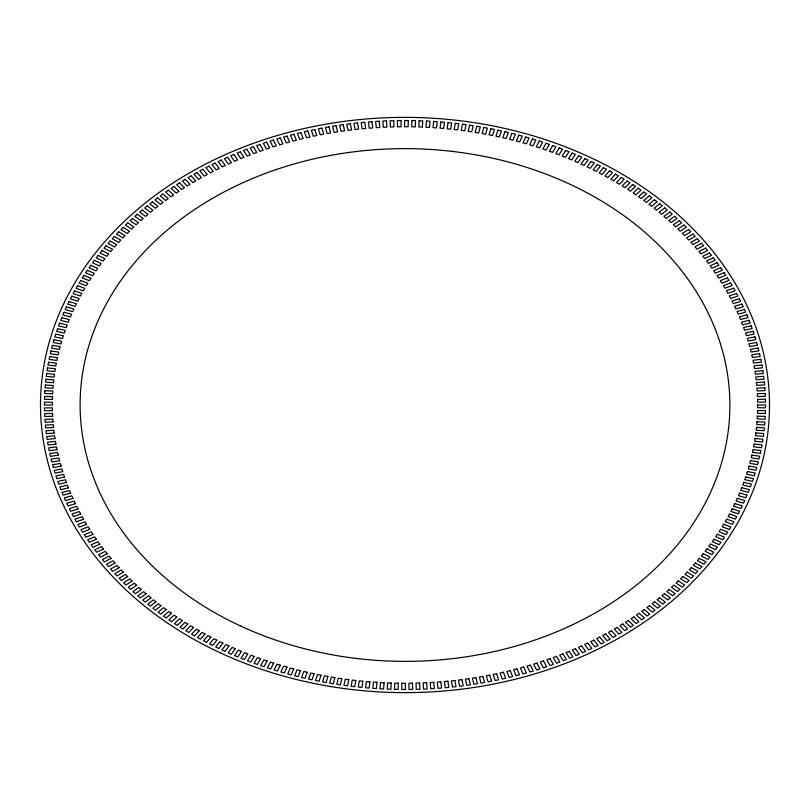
<?xml version="1.0" encoding="UTF-8"?>
<svg xmlns="http://www.w3.org/2000/svg" width="810" height="810" viewBox="0 0 810 810"><rect width="100%" height="100%" fill="white"/><g stroke="black" fill="none" stroke-linecap="round" stroke-linejoin="round"><path stroke-width="1.21" d="M44.479 402.195L44.459 405.061L52.387 405.061L52.397 402.256L44.479 402.195M757.613 404.939L757.603 407.744L765.521 407.805L765.541 404.939L757.613 404.939M401.821 683.225L401.74 689.482L405.375 689.492L405.365 683.245L401.821 683.225M408.26 120.518L408.179 126.775L404.635 126.755L404.625 120.508L408.26 120.518M398.267 683.184L398.115 689.442L394.49 689.371L394.713 683.113L398.267 683.184M411.885 120.558L411.733 126.816L415.287 126.886L415.51 120.629L411.885 120.558M44.611 396.465L44.53 399.33L52.447 399.451L52.539 396.657L44.611 396.465M757.553 410.548L757.461 413.343L765.389 413.535L765.47 410.67L757.553 410.548M391.169 683.022L390.855 689.269L387.231 689.138L387.625 682.891L391.169 683.022M419.145 120.73L418.831 126.978L422.375 127.109L422.769 120.862L419.145 120.73M44.904 390.744L44.742 393.599L52.66 393.852L52.812 391.058L44.904 390.744M757.34 416.148L757.188 418.942L765.096 419.256L765.258 416.401L757.34 416.148M384.072 682.739L383.606 688.976L379.981 688.794L380.528 682.557L384.072 682.739M426.394 121.024L425.928 127.261L429.472 127.443L430.019 121.206L426.394 121.024M45.33 385.023L45.097 387.879L53.004 388.253L53.237 385.459L45.33 385.023M756.996 421.747L756.763 424.541L764.67 424.977L764.903 422.121L756.996 421.747M376.994 682.344L376.367 688.581L372.742 688.338L373.45 682.101L376.994 682.344M433.633 121.419L433.006 127.656L436.55 127.899L437.258 121.662L433.633 121.419M45.907 379.313L45.603 382.168L53.501 382.664L53.804 379.88L45.907 379.313M756.499 427.336L756.196 430.12L764.093 430.687L764.397 427.832L756.499 427.336M369.917 681.838L369.127 688.065L365.523 687.761L366.383 681.544L369.917 681.838M440.873 121.935L440.083 128.162L443.617 128.456L444.477 122.239L440.873 121.935M46.626 373.613L46.251 376.458L54.138 377.085L54.503 374.301L46.626 373.613M755.862 432.915L755.497 435.699L763.374 436.387L763.749 433.542L755.862 432.915M362.86 681.22L361.918 687.427L358.314 687.072L359.336 680.866L362.86 681.22M448.082 122.573L447.14 128.78L450.664 129.134L451.686 122.928L448.082 122.573M47.496 367.922L47.041 370.767L54.908 371.517L55.353 368.742L47.496 367.922M755.092 438.483L754.647 441.258L762.504 442.078L762.959 439.233L755.092 438.483M355.823 680.491L354.719 686.678L351.125 686.262L352.309 680.086L355.823 680.491M455.281 123.322L454.177 129.509L457.69 129.914L458.875 123.738L455.281 123.322M48.509 362.252L47.982 365.087L55.829 365.958L56.346 363.194L48.509 362.252M754.171 444.042L753.654 446.806L761.491 447.748L762.018 444.913L754.171 444.042M348.796 679.651L347.531 685.817L343.956 685.351L345.293 679.185L348.796 679.651M462.469 124.183L461.204 130.349L464.707 130.815L466.044 124.649L462.469 124.183M49.663 356.592L49.066 359.417L56.892 360.42L57.48 357.656L49.663 356.592M753.108 449.58L752.52 452.344L760.337 453.408L760.934 450.583L753.108 449.58M341.8 678.699L340.382 684.845L336.808 684.318L338.307 678.172L341.8 678.699M469.618 125.155L468.2 131.301L471.693 131.827L473.192 125.682L469.618 125.155M50.969 350.963L50.301 353.778L58.097 354.901L58.745 352.147L50.969 350.963M751.903 455.099L751.255 457.852L759.031 459.037L759.699 456.222L751.903 455.099M334.824 677.636L333.254 683.762L329.7 683.174L331.351 677.059L334.824 677.636M476.746 126.239L475.176 132.364L478.649 132.941L480.3 126.826L476.746 126.239M52.417 345.343L51.678 348.148L59.434 349.404L60.163 346.66L52.417 345.343M750.566 460.596L749.837 463.34L757.583 464.656L758.322 461.852L750.566 460.596M327.878 676.451L326.147 682.557L322.613 681.909L324.425 675.823L327.878 676.451M483.853 127.443L482.122 133.549L485.575 134.177L487.387 128.091L483.853 127.443M53.997 339.755L53.187 342.549L60.922 343.926L61.712 341.192L53.997 339.755M749.078 466.074L748.288 468.808L756.003 470.245L756.813 467.451L749.078 466.074M320.973 675.176L319.079 681.24L315.556 680.542L317.53 674.487L320.973 675.176M490.921 128.76L489.027 134.825L492.47 135.513L494.444 129.458L490.921 128.76M55.728 334.196L54.847 336.97L62.542 338.469L63.413 335.755L55.728 334.196M747.458 471.531L746.587 474.245L754.272 475.804L755.153 473.03L747.458 471.531M314.088 673.778L312.052 679.813L308.549 679.063L310.665 673.039L314.088 673.778M497.947 130.187L495.912 136.222L499.335 136.961L501.451 130.936L497.947 130.187M57.601 328.658L56.649 331.422L64.304 333.042L65.235 330.338L57.601 328.658M745.696 476.958L744.765 479.662L752.399 481.342L753.351 478.578L745.696 476.958M307.253 672.27L305.056 678.284L301.573 677.474L303.841 671.48L307.253 672.27M504.944 131.716L502.747 137.73L506.159 138.52L508.427 132.526L504.944 131.716M59.616 323.16L58.593 325.904L66.207 327.645L67.21 324.952L59.616 323.16M743.793 482.355L742.79 485.048L750.384 486.84L751.407 484.096L743.793 482.355M300.449 670.66L298.1 676.633L294.637 675.763L297.057 669.819L300.449 670.66M511.9 133.367L509.551 139.34L512.943 140.181L515.362 134.237L511.9 133.367M61.773 317.682L60.679 320.416L68.243 322.279L69.316 319.606L61.773 317.682M741.757 487.721L740.684 490.394L748.227 492.318L749.321 489.584L741.757 487.721M293.686 668.938L291.185 674.872L287.742 673.95L290.324 668.037L293.686 668.938M518.815 135.128L516.314 141.061L519.676 141.963L522.258 136.05L518.815 135.128M64.061 312.255L62.896 314.968L70.419 316.943L71.553 314.29L64.061 312.255M739.581 493.057L738.447 495.71L745.939 497.745L747.103 495.031L739.581 493.057M286.973 667.116L284.32 673.009L280.908 672.027L283.632 666.164L286.973 667.116M525.68 136.991L523.027 142.884L526.368 143.836L529.092 137.973L525.68 136.991M66.491 306.858L65.256 309.552L72.728 311.647L73.933 309.015L66.491 306.858M737.272 498.352L736.067 500.985L743.509 503.142L744.744 500.448L737.272 498.352M280.3 665.182L277.506 671.024L274.114 670.002L276.99 664.18L280.3 665.182M532.494 138.976L529.699 144.818L533.01 145.82L535.886 139.998L532.494 138.976M69.063 301.502L67.757 304.175L75.168 306.382L76.444 303.77L69.063 301.502M734.832 503.617L733.556 506.23L740.937 508.498L742.244 505.825L734.832 503.617M273.689 663.147L270.732 668.949L267.371 667.865L270.398 662.084L273.689 663.147M539.268 141.051L536.311 146.853L539.602 147.916L542.629 142.135L539.268 141.051M71.766 296.187L70.389 298.839L77.75 301.168L79.086 298.576L71.766 296.187M732.25 508.832L730.914 511.424L738.234 513.813L739.611 511.161L732.25 508.832M267.128 661L264.03 666.751L260.688 665.617L263.868 659.887L267.128 661M545.97 143.248L542.872 148.999L546.132 150.113L549.312 144.382L545.97 143.248M74.601 290.911L73.163 293.544L80.463 295.994L81.861 293.423L74.601 290.911M729.537 514.006L728.139 516.577L735.399 519.088L736.837 516.456L729.537 514.006M260.617 658.753L257.367 664.453L254.067 663.269L257.388 657.588L260.617 658.753M552.633 145.547L549.383 151.247L552.612 152.412L555.933 146.731L552.633 145.547M77.578 285.687L76.069 288.289L83.298 290.861L84.766 288.309L77.578 285.687M726.702 519.139L725.233 521.691L732.422 524.313L733.931 521.711L726.702 519.139M254.168 656.404L250.776 662.053L247.506 660.808L250.968 655.189L254.168 656.404M559.224 147.946L555.832 153.596L559.032 154.811L562.494 149.192L559.224 147.946M80.676 280.513L79.107 283.095L86.275 285.768L87.804 283.247L80.676 280.513M723.725 524.232L722.196 526.753L729.324 529.487L730.893 526.905L723.725 524.232M247.779 653.953L244.245 659.542L241.005 658.257L244.61 652.688L247.779 653.953M565.755 150.457L562.221 156.047L565.39 157.312L568.995 151.743L565.755 150.457M83.916 275.38L82.286 277.941L89.373 280.736L90.973 278.235L83.916 275.38M720.627 529.264L719.027 531.765L726.084 534.62L727.714 532.059L720.627 529.264M241.461 651.402L237.786 656.93L234.576 655.594L238.322 650.086L241.461 651.402M572.214 153.07L568.539 158.598L571.678 159.914L575.424 154.406L572.214 153.07M87.288 270.307L85.587 272.838L92.603 275.744L94.264 273.274L87.288 270.307M717.397 534.256L715.736 536.726L722.712 539.693L724.413 537.162L717.397 534.256M235.204 648.749L231.387 654.227L228.207 652.83L232.095 647.382L235.204 648.749M578.613 155.773L574.796 161.251L577.905 162.618L581.793 157.17L578.613 155.773M90.781 265.295L89.019 267.796L95.965 270.813L97.686 268.363L90.781 265.295M714.035 539.187L712.314 541.637L719.219 544.705L720.981 542.204L714.035 539.187M229.007 645.995L225.058 651.412L221.92 649.964L225.939 644.578L229.007 645.995M584.942 158.588L580.993 164.005L584.061 165.422L588.08 160.036L584.942 158.588M94.405 260.324L92.573 262.805L99.448 265.923L101.23 263.513L94.405 260.324M710.552 544.077L708.77 546.487L715.594 549.676L717.427 547.196L710.552 544.077M222.892 643.14L218.801 648.496L215.703 646.998L219.864 641.682L222.892 643.14M591.199 161.504L587.108 166.86L590.136 168.318L594.297 163.002L591.199 161.504M98.152 255.423L96.268 257.874L103.052 261.103L104.895 258.714L98.152 255.423M706.948 548.896L705.105 551.286L711.848 554.577L713.731 552.126L706.948 548.896M216.847 640.194L212.625 645.479L209.557 643.94L213.86 638.685L216.847 640.194M597.375 164.521L593.153 169.806L596.14 171.315L600.443 166.06L597.375 164.521M102.03 250.584L100.076 252.993L106.778 256.335L108.692 253.975L102.03 250.584M703.222 553.665L701.308 556.024L707.97 559.416L709.924 557.007L703.222 553.665M210.883 637.156L206.52 642.37L203.502 640.781L207.927 635.597L210.883 637.156M603.48 167.63L599.116 172.844L602.073 174.403L606.498 169.219L603.48 167.63M106.029 245.805L104.014 248.184L110.626 251.626L112.6 249.298L106.029 245.805M699.374 558.374L697.4 560.702L703.971 564.195L705.986 561.816L699.374 558.374M204.991 634.017L200.495 639.171L197.519 637.531L202.085 632.418L204.991 634.017M609.505 170.829L605.009 175.983L607.915 177.582L612.481 172.469L609.505 170.829M110.14 241.086L108.074 243.435L114.595 246.989L116.62 244.691L110.14 241.086M695.405 563.011L693.38 565.309L699.86 568.914L701.926 566.565L695.405 563.011M199.189 630.798L194.562 635.87L191.626 634.179L196.314 629.147L199.189 630.798M615.438 174.13L610.811 179.202L613.686 180.853L618.374 175.821L615.438 174.13M114.382 236.439L112.246 238.758L118.685 242.403L120.771 240.145L114.382 236.439M691.315 567.597L689.229 569.855L695.618 573.561L697.754 571.242L691.315 567.597M193.458 627.477L188.71 632.468L185.814 630.737L190.633 625.776L193.458 627.477M621.29 177.532L616.542 182.523L619.366 184.224L624.186 179.263L621.29 177.532M118.736 231.852L116.549 234.141L122.887 237.897L125.034 235.659L118.736 231.852M687.113 572.103L684.966 574.341L691.264 578.148L693.451 575.859L687.113 572.103M187.829 624.064L182.949 628.985L180.093 627.213L185.034 622.323L187.829 624.064M627.051 181.015L622.171 185.935L624.966 187.677L629.907 182.787L627.051 181.015M123.211 227.347L120.963 229.594L127.2 233.452L129.408 231.255L123.211 227.347M682.8 576.548L680.592 578.745L686.789 582.653L689.037 580.405L682.8 576.548M182.27 620.561L177.269 625.411L174.464 623.589L179.536 618.779L182.27 620.561M632.731 184.589L627.73 189.439L630.463 191.221L635.536 186.411L632.731 184.589M127.798 222.912L125.489 225.119L131.635 229.068L133.893 226.911L127.798 222.912M678.365 580.932L676.107 583.089L682.202 587.088L684.511 584.881L678.365 580.932M176.813 616.977L171.69 621.746L168.936 619.873L174.12 615.154L176.813 616.977M638.31 188.254L633.187 193.023L635.88 194.845L641.064 190.127L638.31 188.254M132.496 218.538L130.126 220.715L136.171 224.765L138.48 222.639L132.496 218.538M673.829 585.235L671.52 587.361L677.504 591.462L679.874 589.285L673.829 585.235M171.447 613.302L166.202 617.99L163.488 616.076L168.804 611.439L171.447 613.302M643.798 192.01L638.553 196.698L641.196 198.561L646.512 193.924L643.798 192.01M137.305 214.255L134.885 216.391L140.819 220.533L143.188 218.447L137.305 214.255M669.181 589.467L666.812 591.553L672.695 595.745L675.115 593.608L669.181 589.467M166.172 609.545L160.805 614.142L158.152 612.188L163.579 607.642L166.172 609.545M649.195 195.858L643.828 200.455L646.421 202.358L651.847 197.812L649.195 195.858M142.216 210.043L139.745 212.139L145.577 216.381L147.997 214.326L142.216 210.043M664.423 593.619L662.003 595.674L667.784 599.957L670.255 597.861L664.423 593.619M160.998 605.708L155.52 610.224L152.908 608.229L158.446 603.754L160.998 605.708M654.48 199.776L649.002 204.292L651.554 206.246L657.092 201.771L654.48 199.776M147.248 205.912L144.717 207.968L150.437 212.291L152.908 210.286L147.248 205.912M659.563 597.709L657.092 599.714L662.752 604.088L665.283 602.033L659.563 597.709M155.925 601.789L150.326 606.214L147.774 604.179L153.424 599.795L155.925 601.789M659.674 203.786L654.075 208.21L656.576 210.205L662.226 205.821L659.674 203.786M152.371 201.852L149.799 203.877L155.409 208.291L157.93 206.317L152.371 201.852M654.591 601.708L652.07 603.683L657.629 608.148L660.201 606.123L654.591 601.708M150.944 597.79L145.243 602.124L142.732 600.048L148.503 595.755L150.944 597.79M664.757 207.876L659.056 212.21L661.497 214.245L667.268 209.952L664.757 207.876M157.606 197.883L154.973 199.857L160.471 204.373L163.043 202.439L157.606 197.883M649.529 605.627L646.957 607.561L652.394 612.117L655.027 610.143L649.529 605.627M146.073 593.71L140.262 597.952L137.801 595.836L143.674 591.634L146.073 593.71M669.738 212.048L663.927 216.29L666.326 218.366L672.199 214.164L669.738 212.048M162.931 194.005L160.258 195.929L165.635 200.526L168.257 198.642L162.931 194.005M644.365 609.474L641.743 611.358L647.068 615.995L649.741 614.071L644.365 609.474M141.304 589.548L135.381 593.7L132.982 591.543L138.966 587.442L141.304 589.548M674.619 216.3L668.696 220.452L671.034 222.558L677.018 218.457L674.619 216.3M168.369 190.198L165.635 192.091L170.9 196.769L173.563 194.927L168.369 190.198M639.1 613.231L636.437 615.073L641.631 619.802L644.365 617.908L639.1 613.231M136.647 585.316L130.612 589.376L128.274 587.179L134.359 583.18L136.647 585.316M679.387 220.624L673.353 224.684L675.641 226.82L681.726 222.821L679.387 220.624M173.887 186.492L171.112 188.335L176.256 193.094L178.969 191.292L173.887 186.492M633.744 616.906L631.03 618.708L636.113 623.508L638.887 621.665L633.744 616.906M132.091 581.013L125.965 584.972L123.677 582.744L129.863 578.836L132.091 581.013M684.035 225.028L677.909 228.987L680.137 231.164L686.323 227.256L684.035 225.028M179.506 182.868L176.691 184.67L181.703 189.51L184.467 187.748L179.506 182.868M628.297 620.49L625.533 622.252L630.494 627.132L633.309 625.33L628.297 620.49M127.656 576.639L121.419 580.497L119.191 578.239L125.479 574.432L127.656 576.639M688.581 229.503L682.344 233.361L684.521 235.568L690.808 231.761L688.581 229.503M185.217 179.334L182.351 181.086L187.252 186.006L190.056 184.285L185.217 179.334M622.748 623.994L619.944 625.715L624.783 630.666L627.649 628.914L622.748 623.994M123.322 572.194L116.994 575.951L114.828 573.652L121.206 569.946L123.322 572.194M693.006 234.049L686.678 237.806L688.794 240.054L695.172 236.348L693.006 234.049M191.018 175.891L188.112 177.593L192.881 182.594L195.726 180.924L191.018 175.891M617.119 627.406L614.274 629.076L618.982 634.108L621.888 632.408L617.119 627.406M119.111 567.688L112.691 571.344L110.575 569.005L117.045 565.4L119.111 567.688M697.309 238.656L690.889 242.311L692.955 244.6L699.425 240.995L697.309 238.656M196.911 172.54L193.954 174.201L198.592 179.273L201.477 177.643L196.911 172.54M611.408 630.727L608.523 632.357L613.089 637.46L616.046 635.799L611.408 630.727M115.01 563.102L108.499 566.656L106.444 564.297L113.005 560.793L115.01 563.102M701.5 243.344L694.99 246.898L696.995 249.207L703.556 245.703L701.5 243.344M202.875 169.28L199.878 170.9L204.393 176.043L207.319 174.464L202.875 169.28M605.607 633.957L602.68 635.536L607.125 640.72L610.122 639.1L605.607 633.957M111.031 558.465L104.429 561.917L102.435 559.518L109.087 556.116L111.031 558.465M705.571 248.083L698.969 251.535L700.913 253.884L707.565 250.482L705.571 248.083M208.929 166.121L205.892 167.69L210.276 172.905L213.243 171.376L208.929 166.121M599.724 637.095L596.757 638.624L601.071 643.879L604.108 642.31L599.724 637.095M107.173 553.756L100.48 557.098L98.547 554.678L105.28 551.387L107.173 553.756M709.519 252.902L702.827 256.243L704.72 258.613L711.453 255.322L709.519 252.902M215.065 163.063L211.987 164.582L216.23 169.867L219.237 168.379L215.065 163.063M593.771 640.133L590.763 641.621L594.935 646.937L598.013 645.418L593.771 640.133M103.427 548.998L96.653 552.228L94.79 549.767L101.604 546.588L103.427 548.998M713.347 257.772L706.573 261.002L708.396 263.412L715.21 260.233L713.347 257.772M221.272 160.096L218.163 161.565L222.264 166.911L225.312 165.473L221.272 160.096M587.736 643.089L584.688 644.527L588.728 649.904L591.837 648.435L587.736 643.089M99.812 544.168L92.947 547.297L91.145 544.806L98.05 541.738L99.812 544.168M717.053 262.703L710.188 265.832L711.949 268.262L718.855 265.194L717.053 262.703M227.559 157.231L224.41 158.649L228.379 164.065L231.457 162.678L227.559 157.231M581.62 645.934L578.542 647.322L582.441 652.769L585.59 651.351L581.62 645.934M96.319 539.288L89.383 542.305L87.642 539.794L94.618 536.827L96.319 539.288M720.616 267.695L713.681 270.712L715.382 273.173L722.358 270.206L720.616 267.695M233.918 154.467L230.728 155.834L234.556 161.311L237.674 159.965L233.918 154.467M575.444 648.688L572.326 650.035L576.082 655.533L579.271 654.166L575.444 648.688M92.947 534.357L85.931 537.263L84.26 534.721L91.307 531.866L92.947 534.357M724.069 272.737L717.053 275.643L718.693 278.134L725.74 275.279L724.069 272.737M240.337 151.804L237.117 153.12L240.803 158.659L243.962 157.363L240.337 151.804M569.197 651.341L566.038 652.637L569.663 658.196L572.883 656.88L569.197 651.341M89.707 529.365L82.62 532.16L81.01 529.598L88.128 526.854L89.707 529.365M727.38 277.84L720.292 280.635L721.872 283.146L728.99 280.402L727.38 277.84M246.827 149.243L243.577 150.508L247.121 156.097L250.31 154.862L246.827 149.243M562.879 653.903L559.69 655.138L563.173 660.758L566.423 659.492L562.879 653.903M86.589 524.333L79.431 527.016L77.892 524.424L85.08 521.792L86.589 524.333M730.569 282.984L723.411 285.667L724.92 288.208L732.108 285.576L730.569 282.984M253.388 146.782L250.098 147.997L253.51 153.647L256.719 152.452L253.388 146.782M556.49 656.353L553.281 657.548L556.612 663.218L559.902 662.003L556.49 656.353M83.602 519.25L76.383 521.812L74.905 519.2L82.154 516.689L83.602 519.25M733.617 288.188L726.398 290.75L727.846 293.311L735.095 290.8L733.617 288.188M260.01 144.433L256.689 145.597L259.949 151.298L263.189 150.154L260.01 144.433M550.051 658.702L546.811 659.846L549.99 665.567L553.311 664.403L550.051 658.702M80.747 514.117L73.457 516.567L72.049 513.925L79.37 511.535L80.747 514.117M736.543 293.433L729.253 295.883L730.63 298.465L737.951 296.075L736.543 293.433M266.682 142.185L263.341 143.289L266.45 149.04L269.72 147.957L266.682 142.185M543.551 660.96L540.28 662.043L543.318 667.815L546.659 666.711L543.551 660.96M78.023 508.933L70.672 511.272L69.336 508.609L76.707 506.331L78.023 508.933M739.327 298.728L731.977 301.067L733.293 303.669L740.664 301.391L739.327 298.728M273.416 140.039L270.044 141.102L273.01 146.904L276.311 145.871L273.416 140.039M536.99 663.096L533.689 664.129L536.585 669.961L539.956 668.898L536.99 663.096M75.431 503.719L68.02 505.936L66.754 503.253L74.186 501.096L75.431 503.719M741.98 304.064L734.569 306.281L735.814 308.904L743.246 306.747L741.98 304.064M280.199 138.014L276.797 139.016L279.622 144.858L282.943 143.876L280.199 138.014M530.378 665.142L527.057 666.124L529.801 671.986L533.203 670.984L530.378 665.142M72.971 498.464L65.509 500.56L64.304 497.856L71.796 495.821L72.971 498.464M744.491 309.44L737.029 311.536L738.204 314.179L745.696 312.144L744.491 309.44M287.034 136.09L283.611 137.032L286.284 142.924L289.626 141.993L287.034 136.09M523.716 667.076L520.374 668.007L522.966 673.91L526.389 672.968L523.716 667.076M70.652 493.168L63.139 495.143L61.995 492.419L69.538 490.506L70.652 493.168M746.861 314.857L739.348 316.832L740.462 319.494L748.005 317.581L746.861 314.857M293.919 134.268L290.476 135.169L292.987 141.092L296.359 140.221L293.919 134.268M517.013 668.908L513.641 669.779L516.081 675.732L519.524 674.831L517.013 668.908M68.465 487.833L60.902 489.696L59.829 486.952L67.422 485.149L68.465 487.833M749.098 320.304L741.535 322.167L742.578 324.85L750.171 323.048L749.098 320.304M300.854 132.567L297.381 133.407L299.751 139.371L303.142 138.55L300.854 132.567M510.249 670.629L506.858 671.449L509.146 677.433L512.619 676.593L510.249 670.629M66.41 482.466L58.806 484.208L57.804 481.454L65.438 479.773L66.41 482.466M751.194 325.792L743.59 327.534L744.562 330.227L752.196 328.546L751.194 325.792M307.82 130.967L304.327 131.757L306.544 137.761L309.957 136.991L307.82 130.967M503.455 672.239L500.043 673.009L502.18 679.033L505.673 678.243L503.455 672.239M64.496 477.07L56.842 478.69L55.92 475.916L63.595 474.356L64.496 477.07M753.158 331.31L745.504 332.93L746.405 335.644L754.08 334.084L753.158 331.31M314.837 129.489L311.324 130.218L313.379 136.252L316.811 135.543L314.837 129.489M496.621 673.748L493.189 674.457L495.163 680.511L498.676 679.782L496.621 673.748M62.724 471.643L55.029 473.141L54.169 470.357L61.884 468.919L62.724 471.643M754.971 336.859L747.276 338.357L748.116 341.081L755.831 339.643L754.971 336.859M321.884 128.112L318.35 128.79L320.254 134.855L323.706 134.197L321.884 128.112M489.746 675.145L486.294 675.803L488.116 681.888L491.65 681.21L489.746 675.145M61.084 466.185L53.359 467.562L52.569 464.768L60.315 463.452L61.084 466.185M756.641 342.438L748.916 343.815L749.685 346.548L757.431 345.232L756.641 342.438M328.961 126.856L325.417 127.474L327.169 133.569L330.632 132.972L328.961 126.856M482.831 676.431L479.368 677.028L481.039 683.144L484.582 682.526L482.831 676.431M59.586 460.708L51.82 461.963L51.111 459.159L58.887 457.964L59.586 460.708M758.18 348.037L750.414 349.292L751.113 352.036L758.889 350.841L758.18 348.037M336.079 125.702L332.515 126.269L334.105 132.394L337.588 131.848L336.079 125.702M475.895 677.606L472.412 678.152L473.921 684.298L477.485 683.731L475.895 677.606M58.229 455.21L50.433 456.344L49.795 453.519L57.601 452.456L58.229 455.21M759.567 353.656L751.771 354.79L752.399 357.544L760.205 356.481L759.567 353.656M343.217 124.669L339.643 125.175L341.081 131.321L344.574 130.835L343.217 124.669M468.919 678.679L465.426 679.165L466.783 685.331L470.357 684.825L468.919 678.679M57.014 449.692L49.187 450.694L48.62 447.859L56.457 446.917L57.014 449.692M760.813 359.306L752.986 360.308L753.543 363.082L761.38 362.141L760.813 359.306M350.386 123.748L346.791 124.193L348.077 130.369L351.58 129.934L350.386 123.748M461.923 679.63L458.419 680.066L459.614 686.252L463.209 685.807L461.923 679.63M55.931 444.153L48.094 445.034L47.598 442.189L55.455 441.379L55.931 444.153M761.906 364.966L754.069 365.847L754.545 368.621L762.402 367.811L761.906 364.966M357.564 122.948L353.97 123.333L355.094 129.529L358.607 129.144L357.564 122.948M454.906 680.471L451.393 680.856L452.436 687.052L456.03 686.667L454.906 680.471M54.999 438.595L47.132 439.354L46.717 436.509L54.584 435.81L54.999 438.595M762.868 370.646L755.001 371.405L755.416 374.19L763.283 373.491L762.868 370.646M364.773 122.259L361.169 122.583L362.131 128.79L365.664 128.466L364.773 122.259M447.869 681.21L444.336 681.534L445.227 687.741L448.831 687.417L447.869 681.21M54.209 433.026L46.322 433.654L45.978 430.809L53.865 430.242L54.209 433.026M763.678 376.346L755.791 376.974L756.135 379.758L764.022 379.191L763.678 376.346M372.003 121.682L368.388 121.956L369.188 128.172L372.721 127.909L372.003 121.682M440.812 681.828L437.278 682.091L437.997 688.318L441.612 688.044L440.812 681.828M53.561 427.447L45.664 427.953L45.38 425.098L53.288 424.653L53.561 427.447M764.336 382.047L756.439 382.553L756.712 385.347L764.62 384.902L764.336 382.047M379.232 121.216L375.617 121.429L376.265 127.666L379.799 127.453L379.232 121.216M433.735 682.334L430.201 682.546L430.768 688.783L434.383 688.571L433.735 682.334M53.055 421.858L45.147 422.233L44.935 419.377L52.852 419.064L53.055 421.858M764.853 387.767L756.945 388.142L757.147 390.936L765.065 390.623L764.853 387.767M386.481 120.872L382.857 121.024L383.343 127.271L386.886 127.109L386.481 120.872M426.657 682.729L423.114 682.891L423.519 689.128L427.143 688.976L426.657 682.729M52.691 416.259L44.773 416.512L44.641 413.647L52.559 413.464L52.691 416.259M765.227 393.488L757.309 393.741L757.441 396.535L765.359 396.353L765.227 393.488M393.741 120.639L390.106 120.741L390.44 126.988L393.984 126.886L393.741 120.639M419.56 683.012L416.016 683.113L416.259 689.361L419.894 689.259L419.56 683.012M52.468 410.66L44.54 410.791L44.479 407.926L52.407 407.855L52.468 410.66M765.46 399.208L757.532 399.34L757.593 402.145L765.521 402.074L765.46 399.208M400.99 120.518L397.366 120.568L397.538 126.816L401.082 126.775L400.99 120.518M412.462 683.184L408.918 683.225L409.009 689.482L412.634 689.431L412.462 683.184M219.905 652.658A364.5 287.621 0.1 0 0 769.49 407.835A364.5 287.621 0.1 0 0 225.605 154.507A364.5 287.621 0.1 0 0 219.905 652.658M240.023 625.735A324.881 256.355 0.1 0 0 729.871 407.531A324.881 256.355 0.1 0 0 245.106 181.734A324.881 256.355 0.1 0 0 240.023 625.735"/></g></svg>
